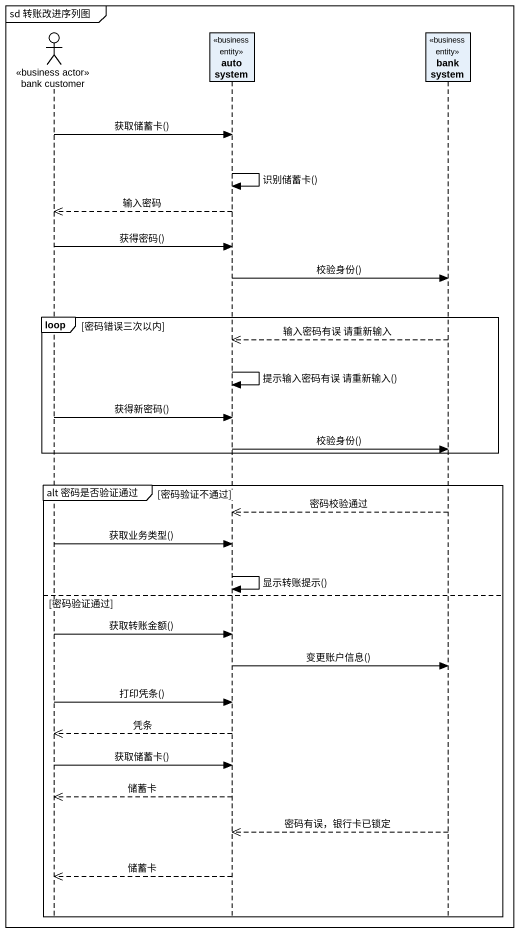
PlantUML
@startuml
mainframe sd 转账改进序列图
hide footbox
actor "bank customer" as bank_customer <<business actor>>
participant "auto system" as auto_system <<business entity>>
participant "bank system" as bank_system <<business entity>>

bank_customer -> auto_system : 获取储蓄卡()
auto_system -> auto_system : 识别储蓄卡()
auto_system -->> bank_customer : 输入密码
bank_customer -> auto_system : 获得密码()
auto_system -> bank_system : 校验身份()
loop 密码错误三次以内
  bank_system -->> auto_system : 输入密码有误 请重新输入
  auto_system -> auto_system : 提示输入密码有误 请重新输入()
  bank_customer -> auto_system : 获得新密码()
  auto_system -> bank_system : 校验身份()
end
group alt 密码是否验证通过 [密码验证不通过]
  bank_system -->> auto_system : 密码校验通过
  bank_customer -> auto_system : 获取业务类型()
  auto_system -> auto_system : 显示转账提示()
else 密码验证通过
  bank_customer -> auto_system : 获取转账金额()
  auto_system -> bank_system : 变更账户信息()
  bank_customer -> auto_system : 打印凭条()
  auto_system -->> bank_customer : 凭条
  bank_customer -> auto_system : 获取储蓄卡()
  auto_system -->> bank_customer : 储蓄卡
  bank_system -->> auto_system : 密码有误，银行卡已锁定
  auto_system -->> bank_customer : 储蓄卡
end
@enduml
